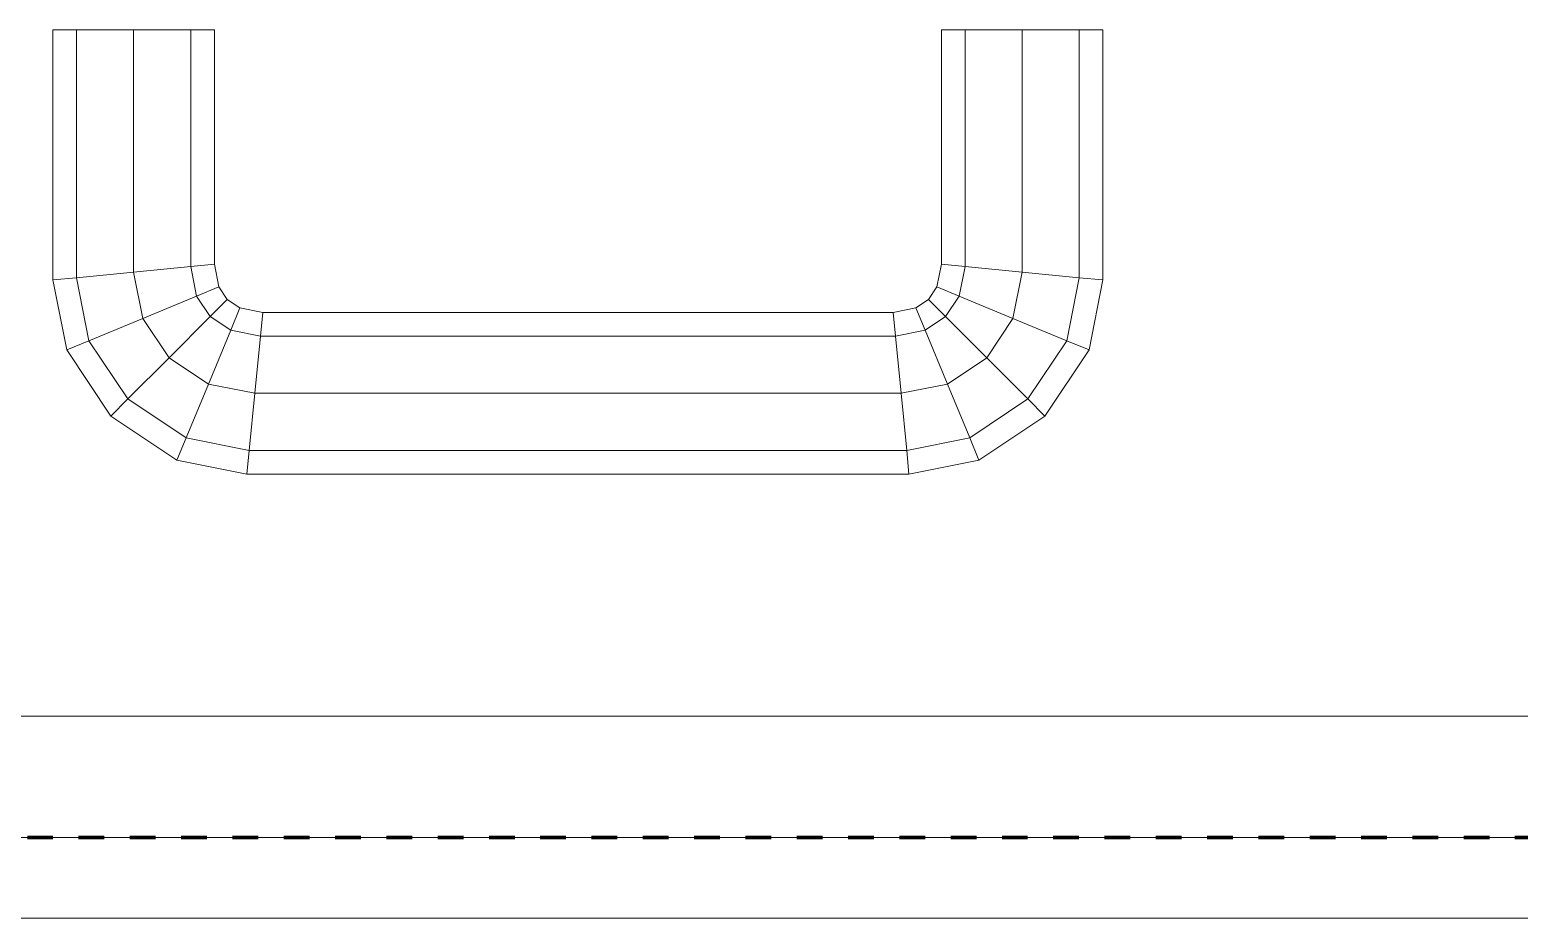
# Model space of a CAD drawing. Header units: millimetres. Extents: x -5300 to 98858, y -5196 to 93886.
# Drawn here: x 56389.2 to 56573.5, y 43005 to 43115 of the extents above; entities that cross this region are included whole.
import ezdxf

# ---------------------------------------------------------------- set-up
doc = ezdxf.new("R2010")
doc.units = ezdxf.units.MM
doc.linetypes.add('Штрих', pattern=[6.35, 3.175, -3.175])
doc.linetypes.add('Штрих_2_', pattern=[6.35, 3.175, -3.175])
for name, color, linetype, lineweight, true_color in [('_Разделитель помещений_', 4, 'Штрих', 70, 0x00ffff), ('Двери', 7, 'Continuous', 18, 0x7f7f7f), ('Стены', 7, 'Continuous', 18, 0x7f7f7f)]:
    doc.layers.add(name, color=color, linetype=linetype, lineweight=lineweight, true_color=true_color)

# ---------------------------------------------------------------- blocks, each defined once
blk = doc.blocks.new('СТВ_Перегородка_Кирпич 242319 - СТВ_Перегородка_Кирпич-249678-Подвал')
at = {"layer": 'Стены', "color": 254, "true_color": 0xd4d4d4}
for p, q in [((54750, 43030), (57650, 43030)), ((54750, 43030), (57650, 43030)), ((57650, 43030), (54750, 43030)), ((56050, 43030), (57550, 43030)), ((57550, 43030), (56050, 43030)), ((57550, 43030), (56050, 43030)), ((56050, 43030), (57550, 43030)), ((56050, 43030), (57650, 43030)), ((56050, 43030), (57635, 43030)), ((56050, 43030), (57550, 43030)), ((57550, 43030), (56050, 43030)), ((57550, 43030), (56050, 43030)), ((56050, 43030), (57550, 43030)), ((56050, 43030), (57650, 43030)), ((56050, 43015), (57550, 43015)), ((57550, 43015), (56050, 43015)), ((57650, 43015), (56050, 43015)), ((57550, 43015), (56050, 43015)), ((56050, 43015), (57650, 43015)), ((56050, 43015), (57635, 43015)), ((56050, 43015), (57550, 43015))]:
    blk.add_line(p, q, dxfattribs=at)
blk = doc.blocks.new('СТВ_Перегородка_Кирпич 242319 - СТВ_Перегородка_Кирпич 242319-249682-Подвал')
blk.add_blockref('СТВ_Перегородка_Кирпич 242319 - СТВ_Перегородка_Кирпич-249678-Подвал', (0, 0))
blk = doc.blocks.new('Д-28 - Д-28-249687-Подвал')
at = {"layer": 'Двери', "color": 254, "true_color": 0xd4d4d4}
for p, q in [((56392, 43084.02), (56392, 43115)), ((56392, 43115), (56394.93, 43115)), ((56394.93, 43115), (56392, 43115)), ((56392, 43115), (56392, 43084.02)), ((56392, 43115), (56394.93, 43115)), ((56394.93, 43115), (56392, 43115)), ((56394.93, 43115), (56394.93, 43084.3)), ((56394.93, 43084.3), (56394.93, 43115)), ((56394.93, 43115), (56402, 43115)), ((56402, 43115), (56394.93, 43115)), ((56394.93, 43084.3), (56394.93, 43115)), ((56394.93, 43115), (56402, 43115)), ((56402, 43115), (56394.93, 43115)), ((56394.93, 43115), (56394.93, 43084.3)), ((56402, 43115), (56409.07, 43115)), ((56409.07, 43115), (56402, 43115)), ((56402, 43115), (56402, 43085)), ((56402, 43085), (56402, 43115)), ((56409.07, 43115), (56402, 43115)), ((56402, 43115), (56402, 43085)), ((56402, 43085), (56402, 43115)), ((56402, 43115), (56409.07, 43115)), ((56409.07, 43115), (56412, 43115)), ((56412, 43115), (56409.07, 43115)), ((56409.07, 43085.7), (56409.07, 43115)), ((56412, 43115), (56409.07, 43115)), ((56409.07, 43115), (56409.07, 43085.7)), ((56409.07, 43085.7), (56409.07, 43115)), ((56409.07, 43115), (56412, 43115)), ((56409.07, 43115), (56409.07, 43085.7)), ((56412, 43085.98), (56412, 43115)), ((56412, 43115), (56412, 43085.98)), ((56502, 43085.98), (56502, 43115)), ((56502, 43115), (56504.93, 43115)), ((56502, 43115), (56502, 43085.98)), ((56504.93, 43115), (56502, 43115)), ((56504.93, 43085.7), (56504.93, 43115)), ((56504.93, 43115), (56512, 43115)), ((56504.93, 43115), (56504.93, 43085.7)), ((56512, 43115), (56504.93, 43115)), ((56504.93, 43115), (56504.93, 43085.7)), ((56504.93, 43085.7), (56504.93, 43115)), ((56512, 43085), (56512, 43115)), ((56512, 43115), (56519.07, 43115)), ((56512, 43115), (56512, 43085)), ((56519.07, 43115), (56512, 43115)), ((56512, 43115), (56512, 43085)), ((56512, 43085), (56512, 43115)), ((56519.07, 43084.3), (56519.07, 43115)), ((56519.07, 43115), (56522, 43115)), ((56519.07, 43115), (56519.07, 43084.3)), ((56522, 43115), (56519.07, 43115)), ((56519.07, 43115), (56519.07, 43084.3)), ((56519.07, 43084.3), (56519.07, 43115)), ((56522, 43115), (56522, 43084.02)), ((56522, 43084.02), (56522, 43115)), ((56402, 43085), (56409.07, 43085.7)), ((56409.07, 43085.7), (56402, 43085)), ((56402, 43085), (56409.07, 43085.7)), ((56409.07, 43085.7), (56402, 43085)), ((56409.07, 43085.7), (56412, 43085.98)), ((56412, 43085.98), (56409.07, 43085.7)), ((56409.07, 43085.7), (56412, 43085.98)), ((56412, 43085.98), (56409.07, 43085.7)), ((56409.07, 43085.7), (56409.8, 43082.02)), ((56409.8, 43082.02), (56409.07, 43085.7)), ((56409.8, 43082.02), (56409.07, 43085.7)), ((56409.07, 43085.7), (56409.8, 43082.02)), ((56412, 43085.98), (56412.56, 43083.16)), ((56412.56, 43083.16), (56412, 43085.98)), ((56501.44, 43083.16), (56502, 43085.98)), ((56502, 43085.98), (56501.44, 43083.16)), ((56504.93, 43085.7), (56502, 43085.98)), ((56502, 43085.98), (56504.93, 43085.7)), ((56502, 43085.98), (56504.93, 43085.7)), ((56504.93, 43085.7), (56502, 43085.98)), ((56504.2, 43082.02), (56504.93, 43085.7)), ((56504.93, 43085.7), (56504.2, 43082.02)), ((56504.93, 43085.7), (56504.2, 43082.02)), ((56504.2, 43082.02), (56504.93, 43085.7)), ((56512, 43085), (56504.93, 43085.7)), ((56504.93, 43085.7), (56512, 43085)), ((56504.93, 43085.7), (56512, 43085)), ((56512, 43085), (56504.93, 43085.7)), ((56392, 43084.02), (56394.93, 43084.3)), ((56394.93, 43084.3), (56392, 43084.02)), ((56394.93, 43084.3), (56392, 43084.02)), ((56392, 43084.02), (56394.93, 43084.3)), ((56393.72, 43075.36), (56392, 43084.02)), ((56392, 43084.02), (56393.72, 43075.36)), ((56394.93, 43084.3), (56402, 43085)), ((56402, 43085), (56394.93, 43084.3)), ((56402, 43085), (56394.93, 43084.3)), ((56394.93, 43084.3), (56402, 43085)), ((56394.93, 43084.3), (56396.48, 43076.5)), ((56396.48, 43076.5), (56394.93, 43084.3)), ((56396.48, 43076.5), (56394.93, 43084.3)), ((56394.93, 43084.3), (56396.48, 43076.5)), ((56402, 43085), (56403.14, 43079.26)), ((56403.14, 43079.26), (56402, 43085)), ((56403.14, 43079.26), (56402, 43085)), ((56402, 43085), (56403.14, 43079.26)), ((56510.86, 43079.26), (56512, 43085)), ((56512, 43085), (56510.86, 43079.26)), ((56512, 43085), (56510.86, 43079.26)), ((56510.86, 43079.26), (56512, 43085)), ((56519.07, 43084.3), (56512, 43085)), ((56512, 43085), (56519.07, 43084.3)), ((56512, 43085), (56519.07, 43084.3)), ((56519.07, 43084.3), (56512, 43085)), ((56517.52, 43076.5), (56519.07, 43084.3)), ((56519.07, 43084.3), (56517.52, 43076.5)), ((56519.07, 43084.3), (56517.52, 43076.5)), ((56517.52, 43076.5), (56519.07, 43084.3)), ((56522, 43084.02), (56519.07, 43084.3)), ((56519.07, 43084.3), (56522, 43084.02)), ((56519.07, 43084.3), (56522, 43084.02)), ((56522, 43084.02), (56519.07, 43084.3)), ((56522, 43084.02), (56520.28, 43075.36)), ((56520.28, 43075.36), (56522, 43084.02)), ((56403.14, 43079.26), (56409.8, 43082.02)), ((56409.8, 43082.02), (56403.14, 43079.26)), ((56409.8, 43082.02), (56403.14, 43079.26)), ((56403.14, 43079.26), (56409.8, 43082.02)), ((56409.8, 43082.02), (56412.56, 43083.16)), ((56412.56, 43083.16), (56409.8, 43082.02)), ((56412.56, 43083.16), (56409.8, 43082.02)), ((56409.8, 43082.02), (56412.56, 43083.16)), ((56409.8, 43082.02), (56411.49, 43079.49)), ((56411.49, 43079.49), (56409.8, 43082.02)), ((56411.49, 43079.49), (56409.8, 43082.02)), ((56409.8, 43082.02), (56411.49, 43079.49)), ((56412.56, 43083.16), (56413.6, 43081.6)), ((56413.6, 43081.6), (56412.56, 43083.16)), ((56500.4, 43081.6), (56501.44, 43083.16)), ((56501.44, 43083.16), (56500.4, 43081.6)), ((56504.2, 43082.02), (56501.44, 43083.16)), ((56501.44, 43083.16), (56504.2, 43082.02)), ((56501.44, 43083.16), (56504.2, 43082.02)), ((56504.2, 43082.02), (56501.44, 43083.16)), ((56502.51, 43079.49), (56504.2, 43082.02)), ((56504.2, 43082.02), (56502.51, 43079.49)), ((56504.2, 43082.02), (56502.51, 43079.49)), ((56502.51, 43079.49), (56504.2, 43082.02)), ((56510.86, 43079.26), (56504.2, 43082.02)), ((56504.2, 43082.02), (56510.86, 43079.26)), ((56504.2, 43082.02), (56510.86, 43079.26)), ((56510.86, 43079.26), (56504.2, 43082.02)), ((56411.49, 43079.49), (56413.6, 43081.6)), ((56413.6, 43081.6), (56411.49, 43079.49)), ((56413.6, 43081.6), (56411.49, 43079.49)), ((56411.49, 43079.49), (56413.6, 43081.6)), ((56413.6, 43081.6), (56415.16, 43080.56)), ((56415.16, 43080.56), (56413.6, 43081.6)), ((56414.02, 43077.8), (56415.16, 43080.56)), ((56415.16, 43080.56), (56414.02, 43077.8)), ((56415.16, 43080.56), (56414.02, 43077.8)), ((56414.02, 43077.8), (56415.16, 43080.56)), ((56415.16, 43080.56), (56417.98, 43080)), ((56417.98, 43080), (56415.16, 43080.56)), ((56417.7, 43077.07), (56417.98, 43080)), ((56417.98, 43080), (56417.7, 43077.07)), ((56417.98, 43080), (56417.7, 43077.07)), ((56417.7, 43077.07), (56417.98, 43080)), ((56417.98, 43080), (56496.02, 43080)), ((56496.02, 43080), (56417.98, 43080)), ((56496.02, 43080), (56498.84, 43080.56)), ((56498.84, 43080.56), (56496.02, 43080)), ((56496.3, 43077.07), (56496.02, 43080)), ((56496.02, 43080), (56496.3, 43077.07)), ((56496.02, 43080), (56496.3, 43077.07)), ((56496.3, 43077.07), (56496.02, 43080)), ((56498.84, 43080.56), (56500.4, 43081.6)), ((56500.4, 43081.6), (56498.84, 43080.56)), ((56499.98, 43077.8), (56498.84, 43080.56)), ((56498.84, 43080.56), (56499.98, 43077.8)), ((56498.84, 43080.56), (56499.98, 43077.8)), ((56499.98, 43077.8), (56498.84, 43080.56)), ((56502.51, 43079.49), (56500.4, 43081.6)), ((56500.4, 43081.6), (56502.51, 43079.49)), ((56500.4, 43081.6), (56502.51, 43079.49)), ((56502.51, 43079.49), (56500.4, 43081.6)), ((56396.48, 43076.5), (56403.14, 43079.26)), ((56403.14, 43079.26), (56396.48, 43076.5)), ((56403.14, 43079.26), (56396.48, 43076.5)), ((56396.48, 43076.5), (56403.14, 43079.26)), ((56403.14, 43079.26), (56406.39, 43074.39)), ((56406.39, 43074.39), (56403.14, 43079.26)), ((56406.39, 43074.39), (56403.14, 43079.26)), ((56403.14, 43079.26), (56406.39, 43074.39)), ((56406.39, 43074.39), (56411.49, 43079.49)), ((56411.49, 43079.49), (56406.39, 43074.39)), ((56411.49, 43079.49), (56406.39, 43074.39)), ((56406.39, 43074.39), (56411.49, 43079.49)), ((56411.49, 43079.49), (56414.02, 43077.8)), ((56414.02, 43077.8), (56411.49, 43079.49)), ((56414.02, 43077.8), (56411.49, 43079.49)), ((56411.49, 43079.49), (56414.02, 43077.8)), ((56499.98, 43077.8), (56502.51, 43079.49)), ((56502.51, 43079.49), (56499.98, 43077.8)), ((56502.51, 43079.49), (56499.98, 43077.8)), ((56499.98, 43077.8), (56502.51, 43079.49)), ((56507.61, 43074.39), (56502.51, 43079.49)), ((56502.51, 43079.49), (56507.61, 43074.39)), ((56502.51, 43079.49), (56507.61, 43074.39)), ((56507.61, 43074.39), (56502.51, 43079.49)), ((56507.61, 43074.39), (56510.86, 43079.26)), ((56510.86, 43079.26), (56507.61, 43074.39)), ((56510.86, 43079.26), (56507.61, 43074.39)), ((56507.61, 43074.39), (56510.86, 43079.26)), ((56517.52, 43076.5), (56510.86, 43079.26)), ((56510.86, 43079.26), (56517.52, 43076.5)), ((56510.86, 43079.26), (56517.52, 43076.5)), ((56517.52, 43076.5), (56510.86, 43079.26)), ((56393.72, 43075.36), (56396.48, 43076.5)), ((56396.48, 43076.5), (56393.72, 43075.36)), ((56396.48, 43076.5), (56393.72, 43075.36)), ((56393.72, 43075.36), (56396.48, 43076.5)), ((56396.48, 43076.5), (56401.3, 43069.3)), ((56401.3, 43069.3), (56396.48, 43076.5)), ((56401.3, 43069.3), (56396.48, 43076.5)), ((56396.48, 43076.5), (56401.3, 43069.3)), ((56411.26, 43071.14), (56414.02, 43077.8)), ((56414.02, 43077.8), (56411.26, 43071.14)), ((56414.02, 43077.8), (56411.26, 43071.14)), ((56411.26, 43071.14), (56414.02, 43077.8)), ((56414.02, 43077.8), (56417.7, 43077.07)), ((56417.7, 43077.07), (56414.02, 43077.8)), ((56417.7, 43077.07), (56414.02, 43077.8)), ((56414.02, 43077.8), (56417.7, 43077.07)), ((56417, 43070), (56417.7, 43077.07)), ((56417.7, 43077.07), (56417, 43070)), ((56417.7, 43077.07), (56417, 43070)), ((56417, 43070), (56417.7, 43077.07)), ((56417.7, 43077.07), (56496.3, 43077.07)), ((56496.3, 43077.07), (56417.7, 43077.07)), ((56496.3, 43077.07), (56417.7, 43077.07)), ((56417.7, 43077.07), (56496.3, 43077.07)), ((56496.3, 43077.07), (56499.98, 43077.8)), ((56499.98, 43077.8), (56496.3, 43077.07)), ((56499.98, 43077.8), (56496.3, 43077.07)), ((56496.3, 43077.07), (56499.98, 43077.8)), ((56497, 43070), (56496.3, 43077.07)), ((56496.3, 43077.07), (56497, 43070)), ((56496.3, 43077.07), (56497, 43070)), ((56497, 43070), (56496.3, 43077.07)), ((56502.74, 43071.14), (56499.98, 43077.8)), ((56499.98, 43077.8), (56502.74, 43071.14)), ((56499.98, 43077.8), (56502.74, 43071.14)), ((56502.74, 43071.14), (56499.98, 43077.8)), ((56512.7, 43069.3), (56517.52, 43076.5)), ((56517.52, 43076.5), (56512.7, 43069.3)), ((56517.52, 43076.5), (56512.7, 43069.3)), ((56512.7, 43069.3), (56517.52, 43076.5)), ((56520.28, 43075.36), (56517.52, 43076.5)), ((56517.52, 43076.5), (56520.28, 43075.36)), ((56517.52, 43076.5), (56520.28, 43075.36)), ((56520.28, 43075.36), (56517.52, 43076.5)), ((56399.18, 43067.18), (56393.72, 43075.36)), ((56393.72, 43075.36), (56399.18, 43067.18)), ((56401.3, 43069.3), (56406.39, 43074.39)), ((56406.39, 43074.39), (56401.3, 43069.3)), ((56406.39, 43074.39), (56401.3, 43069.3)), ((56401.3, 43069.3), (56406.39, 43074.39)), ((56406.39, 43074.39), (56411.26, 43071.14)), ((56411.26, 43071.14), (56406.39, 43074.39)), ((56411.26, 43071.14), (56406.39, 43074.39)), ((56406.39, 43074.39), (56411.26, 43071.14)), ((56502.74, 43071.14), (56507.61, 43074.39)), ((56507.61, 43074.39), (56502.74, 43071.14)), ((56507.61, 43074.39), (56502.74, 43071.14)), ((56502.74, 43071.14), (56507.61, 43074.39)), ((56512.7, 43069.3), (56507.61, 43074.39)), ((56507.61, 43074.39), (56512.7, 43069.3)), ((56507.61, 43074.39), (56512.7, 43069.3)), ((56512.7, 43069.3), (56507.61, 43074.39)), ((56520.28, 43075.36), (56514.82, 43067.18)), ((56514.82, 43067.18), (56520.28, 43075.36)), ((56408.5, 43064.48), (56411.26, 43071.14)), ((56411.26, 43071.14), (56408.5, 43064.48)), ((56411.26, 43071.14), (56408.5, 43064.48)), ((56408.5, 43064.48), (56411.26, 43071.14)), ((56411.26, 43071.14), (56417, 43070)), ((56417, 43070), (56411.26, 43071.14)), ((56417, 43070), (56411.26, 43071.14)), ((56411.26, 43071.14), (56417, 43070)), ((56497, 43070), (56502.74, 43071.14)), ((56502.74, 43071.14), (56497, 43070)), ((56502.74, 43071.14), (56497, 43070)), ((56497, 43070), (56502.74, 43071.14)), ((56505.5, 43064.48), (56502.74, 43071.14)), ((56502.74, 43071.14), (56505.5, 43064.48)), ((56502.74, 43071.14), (56505.5, 43064.48)), ((56505.5, 43064.48), (56502.74, 43071.14)), ((56399.18, 43067.18), (56401.3, 43069.3)), ((56401.3, 43069.3), (56399.18, 43067.18)), ((56401.3, 43069.3), (56399.18, 43067.18)), ((56399.18, 43067.18), (56401.3, 43069.3)), ((56401.3, 43069.3), (56408.5, 43064.48)), ((56408.5, 43064.48), (56401.3, 43069.3)), ((56408.5, 43064.48), (56401.3, 43069.3)), ((56401.3, 43069.3), (56408.5, 43064.48)), ((56416.3, 43062.93), (56417, 43070)), ((56417, 43070), (56416.3, 43062.93)), ((56417, 43070), (56416.3, 43062.93)), ((56416.3, 43062.93), (56417, 43070)), ((56417, 43070), (56497, 43070)), ((56497, 43070), (56417, 43070)), ((56497, 43070), (56417, 43070)), ((56417, 43070), (56497, 43070)), ((56497.7, 43062.93), (56497, 43070)), ((56497, 43070), (56497.7, 43062.93)), ((56497, 43070), (56497.7, 43062.93)), ((56497.7, 43062.93), (56497, 43070)), ((56505.5, 43064.48), (56512.7, 43069.3)), ((56512.7, 43069.3), (56505.5, 43064.48)), ((56512.7, 43069.3), (56505.5, 43064.48)), ((56505.5, 43064.48), (56512.7, 43069.3)), ((56514.82, 43067.18), (56512.7, 43069.3)), ((56512.7, 43069.3), (56514.82, 43067.18)), ((56512.7, 43069.3), (56514.82, 43067.18)), ((56514.82, 43067.18), (56512.7, 43069.3)), ((56407.36, 43061.72), (56399.18, 43067.18)), ((56399.18, 43067.18), (56407.36, 43061.72)), ((56514.82, 43067.18), (56506.64, 43061.72)), ((56506.64, 43061.72), (56514.82, 43067.18)), ((56407.36, 43061.72), (56408.5, 43064.48)), ((56408.5, 43064.48), (56407.36, 43061.72)), ((56408.5, 43064.48), (56407.36, 43061.72)), ((56407.36, 43061.72), (56408.5, 43064.48)), ((56408.5, 43064.48), (56416.3, 43062.93)), ((56416.3, 43062.93), (56408.5, 43064.48)), ((56416.3, 43062.93), (56408.5, 43064.48)), ((56408.5, 43064.48), (56416.3, 43062.93)), ((56497.7, 43062.93), (56505.5, 43064.48)), ((56505.5, 43064.48), (56497.7, 43062.93)), ((56505.5, 43064.48), (56497.7, 43062.93)), ((56497.7, 43062.93), (56505.5, 43064.48)), ((56506.64, 43061.72), (56505.5, 43064.48)), ((56505.5, 43064.48), (56506.64, 43061.72)), ((56505.5, 43064.48), (56506.64, 43061.72)), ((56506.64, 43061.72), (56505.5, 43064.48)), ((56416.02, 43060), (56407.36, 43061.72)), ((56407.36, 43061.72), (56416.02, 43060)), ((56416.02, 43060), (56416.3, 43062.93)), ((56416.3, 43062.93), (56416.02, 43060)), ((56416.3, 43062.93), (56416.02, 43060)), ((56416.02, 43060), (56416.3, 43062.93)), ((56416.3, 43062.93), (56497.7, 43062.93)), ((56497.7, 43062.93), (56416.3, 43062.93)), ((56497.7, 43062.93), (56416.3, 43062.93)), ((56416.3, 43062.93), (56497.7, 43062.93)), ((56497.98, 43060), (56497.7, 43062.93)), ((56497.7, 43062.93), (56497.98, 43060)), ((56497.7, 43062.93), (56497.98, 43060)), ((56497.98, 43060), (56497.7, 43062.93)), ((56506.64, 43061.72), (56497.98, 43060)), ((56497.98, 43060), (56506.64, 43061.72)), ((56497.98, 43060), (56416.02, 43060)), ((56416.02, 43060), (56497.98, 43060)), ((57550, 43015), (56050, 43015)), ((56050, 43015), (57550, 43015)), ((56050, 43015), (57550, 43015)), ((57550, 43015), (56050, 43015)), ((57450, 43015), (56150, 43015)), ((56150, 43015), (57450, 43015)), ((57450, 43015), (56150, 43015)), ((56150, 43015), (57450, 43015)), ((56050, 43005), (57550, 43005)), ((57550, 43005), (56050, 43005)), ((57450, 43005), (56150, 43005)), ((56150, 43005), (57450, 43005))]:
    blk.add_line(p, q, dxfattribs=at)
blk = doc.blocks.new('Д-28 - Д-28-249691-Подвал')
blk.add_blockref('Д-28 - Д-28-249687-Подвал', (0, 0))

msp = doc.modelspace()

# ---------------------------------------------------------------- linework, layer by layer
at = {"layer": '_Разделитель помещений_', "color": 131, "linetype": 'Штрих_2_', "true_color": 0xaaffff}
msp.add_line((56065, 43015), (57635, 43015), dxfattribs=at)

# ---------------------------------------------------------------- block references
at = {"layer": 'Двери', "color": 254, "true_color": 0xd4d4d4}
msp.add_blockref('Д-28 - Д-28-249691-Подвал', (0, 0), dxfattribs=at)
at = {"layer": 'Стены', "color": 254, "true_color": 0xd4d4d4}
msp.add_blockref('СТВ_Перегородка_Кирпич 242319 - СТВ_Перегородка_Кирпич 242319-249682-Подвал', (0, 0), dxfattribs=at)

doc.saveas('drawing.dxf')
